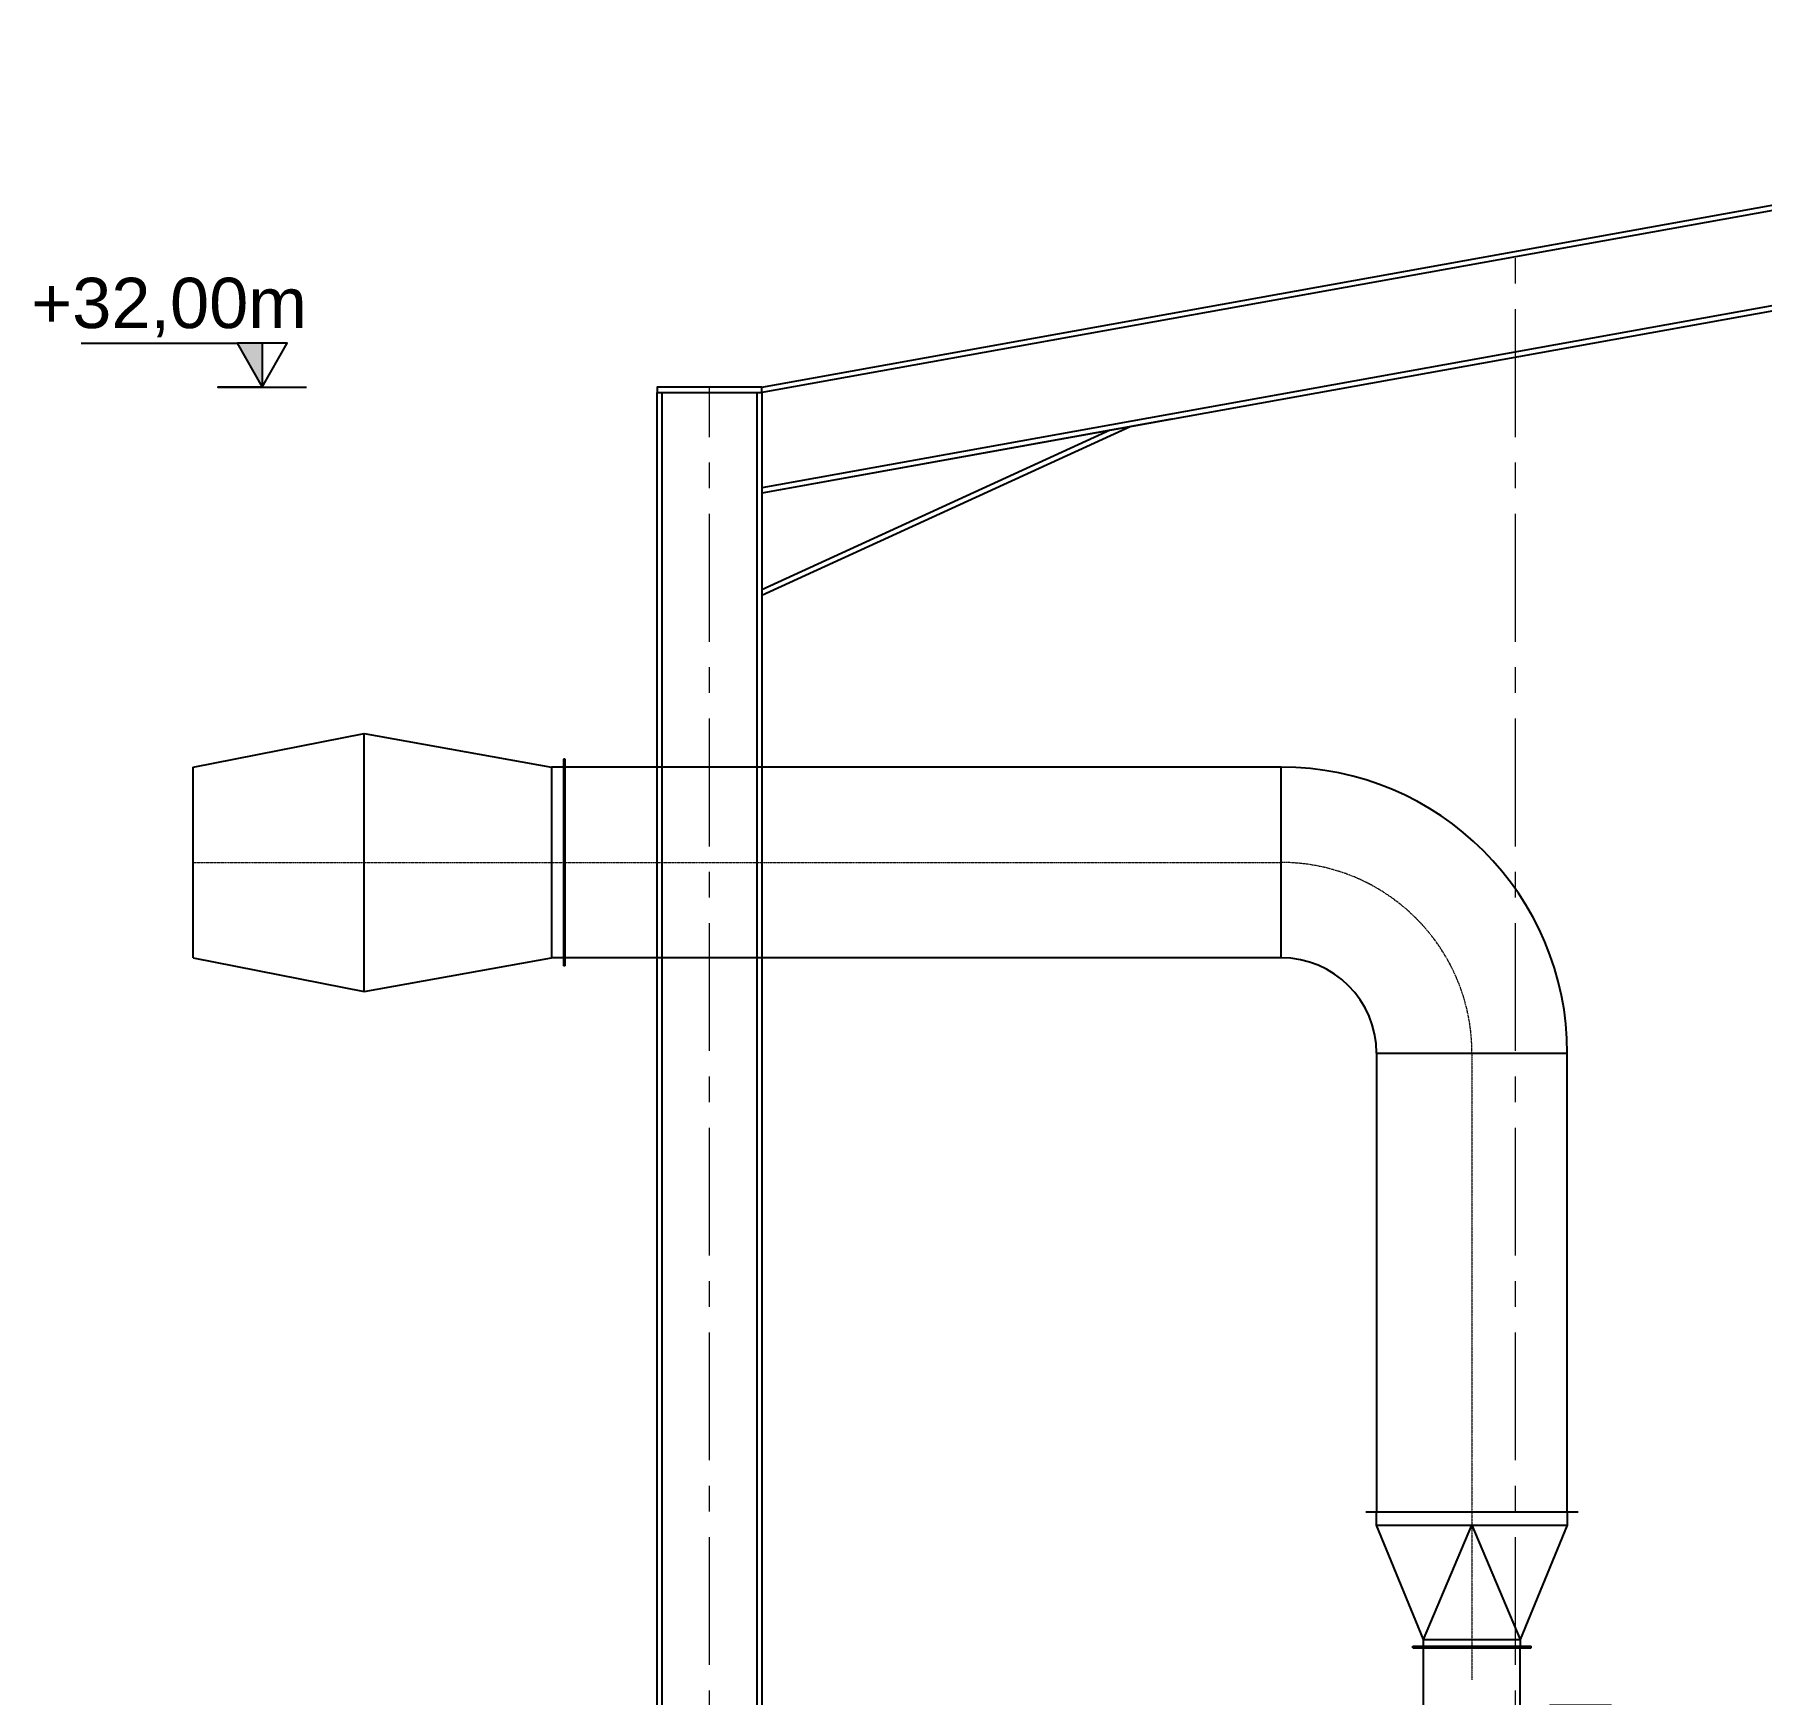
# Model space of a CAD drawing. Header units: millimetres. Extents: x 3220 to 226993, y 817 to 176024.
# Drawn here: x 92992 to 99420, y 104674 to 110855 of the extents above; entities that cross this region are included whole.
import ezdxf

# ---------------------------------------------------------------- set-up
doc = ezdxf.new("R2010")
doc.units = ezdxf.units.MM
for name, pattern in [('AM_DIN_G_W050', [13.75, 9.75, -1.5, 1, -1.5]), ('AXES', [50.8, 31.75, -6.35, 6.35, -6.35]), ('HARTLIJN', [1, 0.84, -0.08, 0, -0.08])]:
    doc.linetypes.add(name, pattern=pattern)
doc.layers.add('Axe', color=1, linetype='AXES', lineweight=9)
doc.layers.add('Maschinen-AM_7', color=1, linetype='AM_DIN_G_W050', lineweight=35)
doc.layers.add('HARTLIJN', color=1, linetype='HARTLIJN')
doc.layers.add('LIJN-035', color=7, linetype='Continuous')
doc.styles.add('ARIAL_BOLD', font='arial.ttf')

# ---------------------------------------------------------------- blocks, each defined once
blk = doc.blocks.new('section 6-5')
blk.add_line((1719.6, 31880.4), (195, 31605.7))
for points in [[(195, 32000), (7480, 33312.9)], [(189.7, 31980), (7480, 33293.7)], [(7480, 32937.8), (195, 31624.9)], [(7480, 32918.6), (195, 31605.7)], [(1565.8, 31852.7), (195, 31224.5)], [(1491.5, 31839.3), (195, 31245.2)]]:
    blk.add_lwpolyline(points)
for points in [[(-195, 31980), (195, 31980), (195, 32000), (-195, 32000)], [(195, 31980), (195, 10020), (-195, 10020), (-195, 31980)], [(-176, 10020), (-176, 31980), (176, 31980), (176, 10020)]]:
    blk.add_lwpolyline(points, close=True)
at = {"layer": 'Axe', "ltscale": 15}
for p, q in [((3000, -4000), (3000, 32505.5)), ((0, -4000), (0, 32000))]:
    blk.add_line(p, q, dxfattribs=at)
blk = doc.blocks.new('niveau')
h = blk.add_hatch(color=1)
h.dxf.hatch_style = 1
h.paths.add_polyline_path([(0, 163.5), (-92.7, 163.5), (0, 0)])
at = {"color": 1}
blk.add_line((0, 163.5), (0, 0), dxfattribs=at)
blk.add_lwpolyline([(-673.5, 163.5), (-92.7, 163.5), (0, 0), (92.7, 163.5), (-92.7, 163.5), (0, 0), (-164.7, 0), (164.7, 0)], dxfattribs=at)
blk = doc.blocks.new('212.1 G')
at = {"layer": 'HARTLIJN'}
for p, q in [((257.5, 0), (-257.5, 0)), ((-533, -742), (-533, -163.9)), ((-753, -655), (-753, -780)), ((-253, -655), (-253, -780)), ((332, -655), (332, -780))]:
    blk.add_line(p, q, dxfattribs=at)
at = {"layer": 'LIJN-035'}
for p, q in [((-753, 544), (-753, 550)), ((-753, 550), (-313, 550)), ((-753, 544), (-313, 544)), ((-713, -223.9), (-713, 544)), ((-353, -223.9), (-353, 544)), ((-313, 544), (-313, 550)), ((-244, 330), (-244, 193.4)), ((-244, 330), (-14, 330)), ((-14, 330), (-14, 193.4)), ((-821, 315), (-824, 315)), ((-824, 0), (-824, 315)), ((-821, 0), (-821, 315)), ((-713, 279), (-821, 279)), ((-244, 225), (-318, 225)), ((-318, 0), (-318, 225)), ((-14, 193.4), (-244, 193.4)), ((377, 225), (-14, 225)), ((377, 225), (377, 0)), ((-824, -315), (-824, 0)), ((-821, -315), (-821, 0)), ((-318, 30), (-353, 30)), ((-318, -225), (-318, 0)), ((377, 0), (377, -225)), ((-353, -30), (-318, -30)), ((197.5, -47.2), (-197.5, -47.2)), ((-197.5, -235), (-197.5, -47.2)), ((197.5, -235), (197.5, -47.2)), ((-713, -223.9), (-353, -223.9)), ((-713, -682), (-713, -223.9)), ((-353, -682), (-353, -223.9)), ((-353, -235), (292, -235)), ((-318, -225), (-197.5, -225)), ((197.5, -225), (377, -225)), ((292, -235), (292, -715)), ((-824, -315), (-821, -315)), ((-821, -279), (-713, -279)), ((-708, -630.4), (-708, -715)), ((-704, -630.4), (-704, -715)), ((-713, -682), (-708, -682)), ((-704, -682), (-353, -682)), ((-353, -682), (-353, -715)), ((-815, -740), (-815, -762)), ((-801.2, -740), (-815, -740)), ((-801.2, -762), (-815, -762)), ((-801.2, -740), (-801.2, -762)), ((-756.9, -740), (-801.2, -740)), ((-756.9, -762), (-801.2, -762)), ((-778, -715), (-778, -720)), ((-778, -715), (-713, -715)), ((-778, -720), (-713, -720)), ((-763, -720), (-763, -740)), ((-756.9, -740), (-756.9, -762)), ((-749.1, -740), (-756.9, -740)), ((-749.1, -762), (-756.9, -762)), ((-749.1, -740), (-749.1, -762)), ((-704.8, -740), (-749.1, -740)), ((-704.8, -762), (-749.1, -762)), ((-743, -740), (-743, -720)), ((-713, -715), (-713, -720)), ((-708, -715), (-704, -715)), ((-704.8, -740), (-704.8, -762)), ((-691, -740), (-704.8, -740)), ((-691, -762), (-704.8, -762)), ((-691, -762), (-691, -740)), ((-353, -715), (357, -715)), ((-353, -715), (-353, -720)), ((-353, -720), (357, -720)), ((270, -740), (270, -762)), ((283.8, -740), (270, -740)), ((283.8, -762), (270, -762)), ((283.8, -740), (283.8, -762)), ((328.1, -740), (283.8, -740)), ((328.1, -762), (283.8, -762)), ((322, -720), (322, -740)), ((328.1, -740), (328.1, -762)), ((335.9, -740), (328.1, -740)), ((335.9, -762), (328.1, -762)), ((335.9, -740), (335.9, -762)), ((380.2, -740), (335.9, -740)), ((380.2, -762), (335.9, -762)), ((342, -740), (342, -720)), ((357, -715), (357, -720)), ((380.2, -740), (380.2, -762)), ((394, -740), (380.2, -740)), ((394, -762), (380.2, -762)), ((394, -762), (394, -740))]:
    blk.add_line(p, q, dxfattribs=at)
blk = doc.blocks.new('165 L')
at = {"color": 34, "xscale": -1}
blk.add_blockref('212.1 G', (-533, -550), dxfattribs=at)
blk = doc.blocks.new('ligne presse 22 L')
at = {"color": 4}
for p, q in [((-7922, 16085), (-7284.8, 16210)), ((-7284.8, 16210), (-6588, 16085)), ((-7284.8, 15250), (-7284.8, 16210)), ((-7922, 15375), (-7922, 16085)), ((-6537, 16085), (-6588, 16085)), ((-6588, 16085), (-6588, 15375)), ((-6543.6, 16115), (-6543.6, 15345)), ((-6537, 16115), (-6543.6, 16115)), ((-6537, 15345), (-6537, 16115)), ((-6537, 15370), (-6537, 16090)), ((-3872, 16085), (-6537, 16085)), ((-3872, 15375), (-3872, 16085)), ((-7922, 15375), (-7284.8, 15250)), ((-7284.8, 15250), (-6588, 15375)), ((-6537, 15375), (-6588, 15375)), ((-3872, 15375), (-6537, 15375)), ((-6537, 15345), (-6543.6, 15345)), ((-3517, 15020), (-3517, 13312)), ((-3517, 15020), (-2807, 15020)), ((-2807, 13312), (-2807, 15020)), ((-3557, 13312), (-2767, 13312)), ((-3517, 13262), (-3517, 13312)), ((-2807, 13312), (-2807, 13262)), ((-3342, 12837), (-3517, 13262)), ((-3517, 13262), (-2807, 13262)), ((-3342, 12837), (-3162, 13262)), ((-3162, 13262), (-2982, 12837)), ((-2807, 13262), (-2982, 12837)), ((-3342, 12837), (-2982, 12837)), ((-3342, 12812), (-3342, 12837)), ((-2982, 12837), (-2982, 12812))]:
    blk.add_line(p, q, dxfattribs=at)
for radius in [1065, 355]:
    blk.add_arc((-3872, 15020), radius, 0, 90, dxfattribs=at)
at = {"layer": 'Maschinen-AM_7', "lineweight": 0, "ltscale": 0.5}
for p, q in [((-7922, 15730), (-3872, 15730)), ((-3162, 15020), (-3162, 12687))]:
    blk.add_line(p, q, dxfattribs=at)
blk.add_arc((-3872, 15020), 710, 0, 90, dxfattribs=at)
at = {"xscale": -1}
blk.add_blockref('165 L', (-3162, 12812), dxfattribs=at)

msp = doc.modelspace()

# ---------------------------------------------------------------- block references
for name, p in [('section 6-5', (95504.1, 77542.4)), ('niveau', (93839.4, 109542.4)), ('ligne presse 22 L', (101504.1, 92042.4))]:
    msp.add_blockref(name, p)

# ---------------------------------------------------------------- texts
at = {"color": 6, "insert": (93492.4, 109838.4), "char_height": 187.5, "attachment_point": 5, "style": 'ARIAL_BOLD'}
msp.add_mtext('{\\C1;+32,00m}', dxfattribs=at)

doc.saveas('drawing.dxf')
